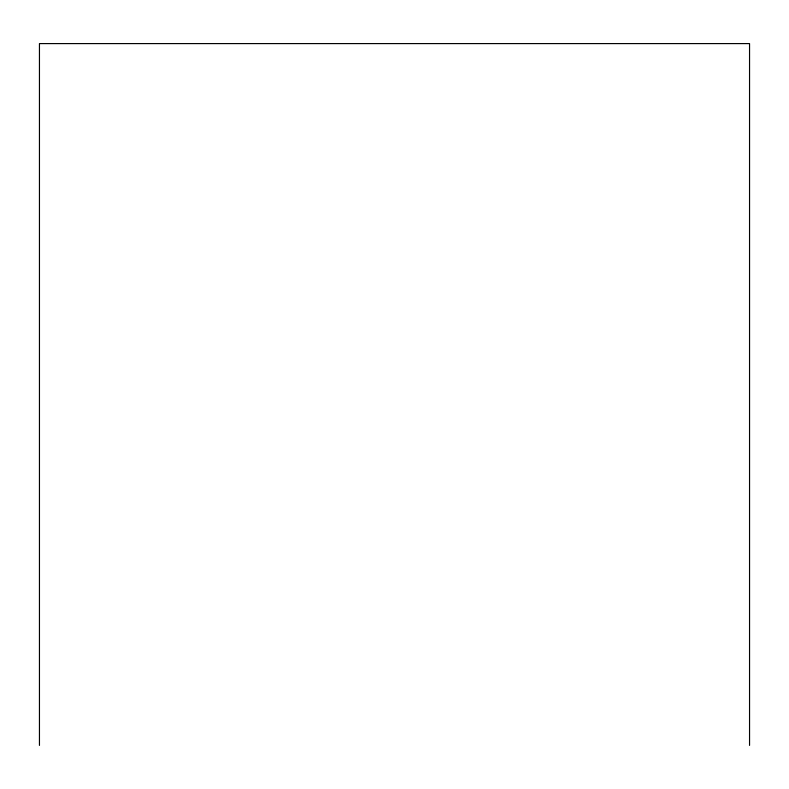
<?xml version="1.0" encoding="UTF-8"?>
<svg xmlns="http://www.w3.org/2000/svg" width="789" height="789" viewBox="0 0 789 789"><rect width="100%" height="100%" fill="white"/><g stroke="black" fill="none" stroke-linecap="round" stroke-linejoin="round"><path stroke-width="1.18" d="M749.55 745.408L749.55 43.592L39.45 43.592L39.45 745.408"/></g></svg>
